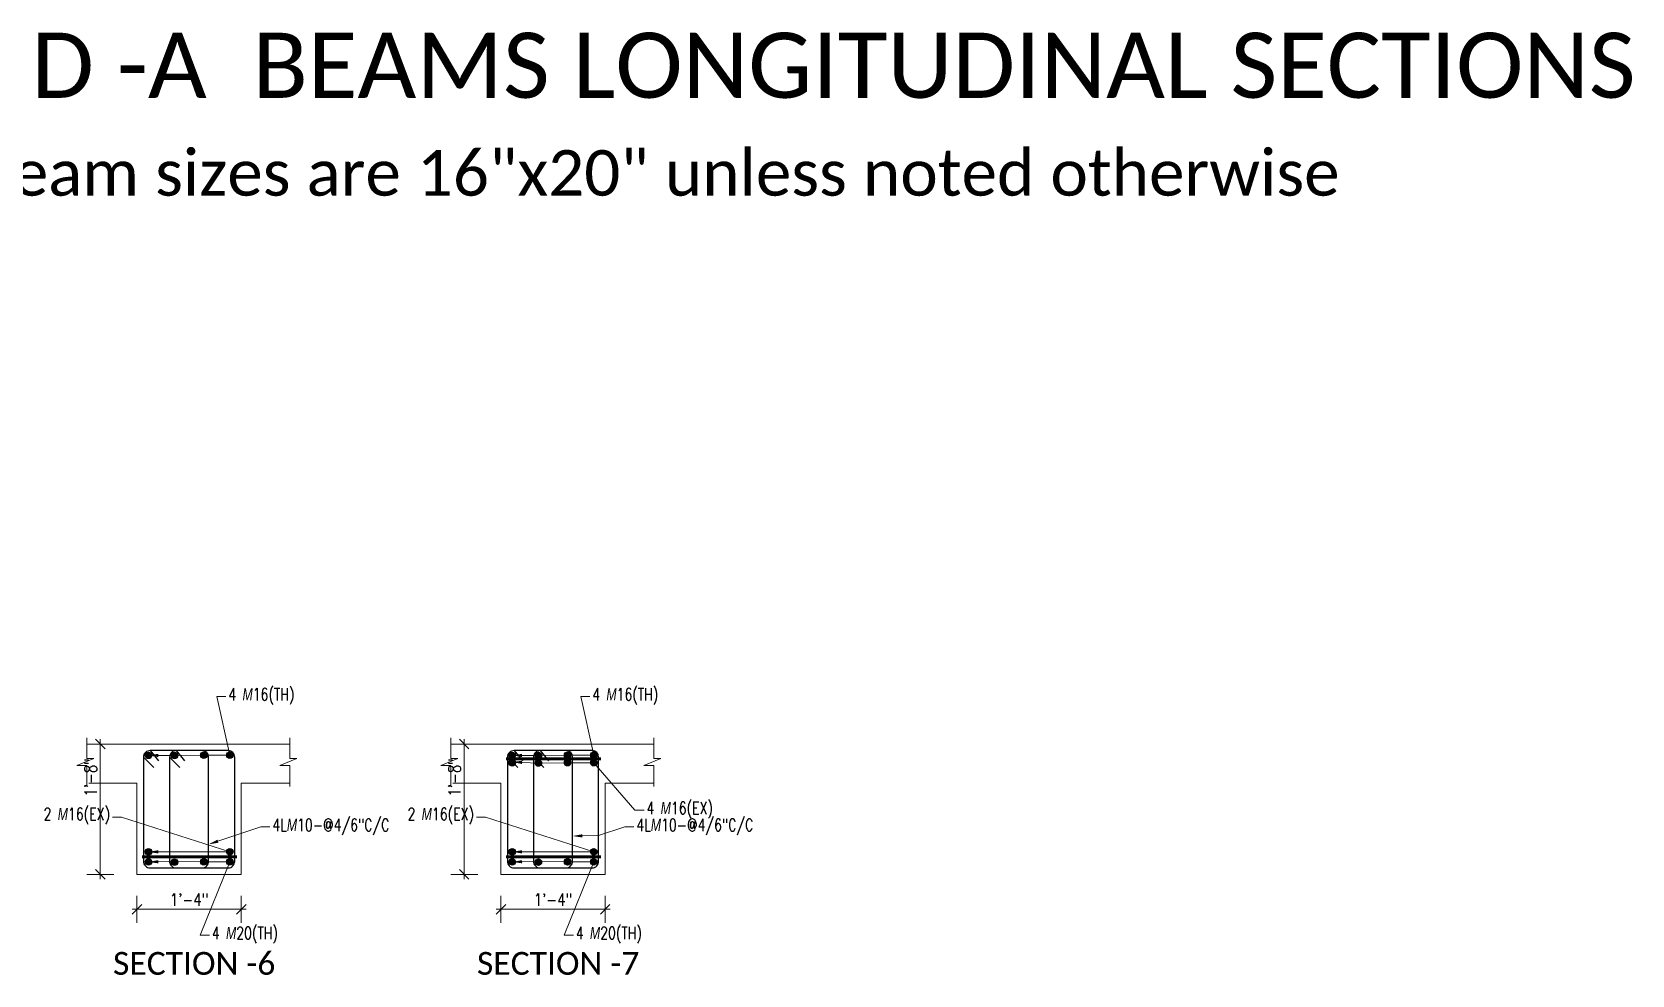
# Model space of a CAD drawing. Header units: inches. Extents: x 0 to 162649, y -36601 to -26324.
# Drawn here: x 155786.2 to 156031.8, y -36112.7 to -35967.9 of the extents above; entities that cross this region are included whole.
import ezdxf
from ezdxf import colors
from ezdxf.entities.mleader import LeaderData, LeaderLine
from ezdxf.math import Vec2, Vec3

# ---------------------------------------------------------------- set-up
doc = ezdxf.new("R2010")
doc.units = ezdxf.units.IN
doc.header["$MEASUREMENT"] = 0
for name, color, linetype, lineweight in [('Dim', 1, 'Continuous', 13), ('hatch', 252, 'Continuous', 0), ('OL_AR_Text', 140, 'Continuous', 5), ('Rein', 3, 'Continuous', 30), ('Stirrups', 191, 'Continuous', 25), ('TEXT', 7, 'Continuous', 9)]:
    doc.layers.add(name, color=color, linetype=linetype, lineweight=lineweight)
doc.styles.add('1-8 Annotative Text', font='calibri.ttf', dxfattribs={"height": 0.125})
doc.styles.add('DIM', font='simplex.shx', dxfattribs={"width": 0.75})
doc.styles.add('rmtext', font='romans.shx', dxfattribs={"width": 0.8})
doc.dimstyles.new('DIM-24', dxfattribs={"dimscale": 24, "dimtxt": 0.078125, "dimasz": 0.0625, "dimexe": 0.0625, "dimexo": 0.015625, "dimgap": 0.015625, "dimtad": 1, "dimdec": 1, "dimzin": 3, "dimdsep": 46, "dimlunit": 4, "dimtxsty": 'rmtext', "dimblk": 'OBLIQUE', "dimcen": 0.09375, "dimdle": 0.03125, "dimclrd": 1, "dimclre": 1, "dimclrt": 2, "dimadec": 0, "dimazin": 0, "dimtfac": 0.75, "dimtdec": 1, "dimtix": 1, "dimtmove": 0, "dimatfit": 3, "dimfxl": 0.0625, "dimfxlon": 1, "dimfrac": 1, "dimtolj": 1, "dimtzin": 0, "dimlwd": -1, "dimlwe": 5, "dimarcsym": 0})

# ---------------------------------------------------------------- blocks, each defined once
blk = doc.blocks.new('_Oblique')
for p, q in [((-0.49, -0.49), (0.49, 0.49)), ((0, -1.37), (0, 1.38))]:
    blk.add_line(p, q)
blk = doc.blocks.new('*D301')
at = {"layer": 'Defpoints', "color": 0, "transparency": 16777216}
for p in [(155802.34, -36097.25), (155818.34, -36097.25), (155818.34, -36102.61)]:
    blk.add_point(p, dxfattribs=at)
at = {"layer": 'Dim', "color": 1, "lineweight": 5, "transparency": 16777216}
for p, q in [((155802.34, -36101.11), (155802.34, -36104.11)), ((155818.34, -36101.11), (155818.34, -36104.11))]:
    blk.add_line(p, q, dxfattribs=at)
at = {"layer": 'Dim', "color": 1, "transparency": 16777216}
blk.add_line((155801.59, -36102.61), (155819.09, -36102.61), dxfattribs=at)
at = {"layer": 'Dim', "color": 1, "transparency": 16777216, "xscale": 1.5, "yscale": 1.5, "zscale": 1.5, "rotation": 180}
blk.add_blockref('_Oblique', (155802.34, -36102.61), dxfattribs=at)
at = {"layer": 'Dim', "color": 1, "transparency": 16777216, "xscale": 1.5, "yscale": 1.5, "zscale": 1.5}
blk.add_blockref('_Oblique', (155818.34, -36102.61), dxfattribs=at)
at = {"layer": 'Dim', "color": 2, "transparency": 16777216, "insert": (155810.34, -36101.12), "char_height": 1.875, "attachment_point": 5, "style": 'rmtext'}
blk.add_mtext('\\A1;1\'-4"', dxfattribs=at)
blk = doc.blocks.new('*D302')
at = {"layer": 'Defpoints', "color": 0, "transparency": 16777216}
for p in [(155796.71, -36077.25), (155802.34, -36077.25), (155802.34, -36097.25)]:
    blk.add_point(p, dxfattribs=at)
at = {"layer": 'Dim', "color": 1, "transparency": 16777216}
blk.add_line((155796.71, -36098), (155796.71, -36076.5), dxfattribs=at)
at = {"layer": 'Dim', "color": 1, "lineweight": 5, "transparency": 16777216}
for p, q in [((155798.21, -36077.25), (155795.21, -36077.25)), ((155798.21, -36097.25), (155795.21, -36097.25))]:
    blk.add_line(p, q, dxfattribs=at)
at = {"layer": 'Dim', "color": 1, "transparency": 16777216, "xscale": 1.5, "yscale": 1.5, "zscale": 1.5}
for p, rotation in [((155796.71, -36077.25), 90), ((155796.71, -36097.25), 270)]:
    blk.add_blockref('_Oblique', p, dxfattribs=dict(at, rotation=rotation))
at = {"layer": 'Dim', "color": 2, "transparency": 16777216, "insert": (155795.22, -36082.34), "char_height": 1.875, "attachment_point": 5, "rotation": 90, "style": 'rmtext'}
blk.add_mtext('\\A1;1\'-8"', dxfattribs=at)
blk = doc.blocks.new('*D303')
at = {"layer": 'Defpoints', "color": 0, "transparency": 16777216}
for p in [(155858.19, -36097.25), (155874.19, -36097.25), (155874.19, -36102.61)]:
    blk.add_point(p, dxfattribs=at)
at = {"layer": 'Dim', "color": 1, "lineweight": 5, "transparency": 16777216}
for p, q in [((155858.19, -36101.11), (155858.19, -36104.11)), ((155874.19, -36101.11), (155874.19, -36104.11))]:
    blk.add_line(p, q, dxfattribs=at)
at = {"layer": 'Dim', "color": 1, "transparency": 16777216}
blk.add_line((155857.44, -36102.61), (155874.94, -36102.61), dxfattribs=at)
at = {"layer": 'Dim', "color": 1, "transparency": 16777216, "xscale": 1.5, "yscale": 1.5, "zscale": 1.5, "rotation": 180}
blk.add_blockref('_Oblique', (155858.19, -36102.61), dxfattribs=at)
at = {"layer": 'Dim', "color": 1, "transparency": 16777216, "xscale": 1.5, "yscale": 1.5, "zscale": 1.5}
blk.add_blockref('_Oblique', (155874.19, -36102.61), dxfattribs=at)
at = {"layer": 'Dim', "color": 2, "transparency": 16777216, "insert": (155866.19, -36101.12), "char_height": 1.875, "attachment_point": 5, "style": 'rmtext'}
blk.add_mtext('\\A1;1\'-4"', dxfattribs=at)
blk = doc.blocks.new('*D304')
at = {"layer": 'Defpoints', "color": 0, "transparency": 16777216}
for p in [(155852.56, -36077.25), (155858.19, -36077.25), (155858.19, -36097.25)]:
    blk.add_point(p, dxfattribs=at)
at = {"layer": 'Dim', "color": 1, "transparency": 16777216}
blk.add_line((155852.56, -36098), (155852.56, -36076.5), dxfattribs=at)
at = {"layer": 'Dim', "color": 1, "lineweight": 5, "transparency": 16777216}
for p, q in [((155854.06, -36077.25), (155851.06, -36077.25)), ((155854.06, -36097.25), (155851.06, -36097.25))]:
    blk.add_line(p, q, dxfattribs=at)
at = {"layer": 'Dim', "color": 1, "transparency": 16777216, "xscale": 1.5, "yscale": 1.5, "zscale": 1.5}
for p, rotation in [((155852.56, -36077.25), 90), ((155852.56, -36097.25), 270)]:
    blk.add_blockref('_Oblique', p, dxfattribs=dict(at, rotation=rotation))
at = {"layer": 'Dim', "color": 2, "transparency": 16777216, "insert": (155851.07, -36082.34), "char_height": 1.875, "attachment_point": 5, "rotation": 90, "style": 'rmtext'}
blk.add_mtext('\\A1;1\'-8"', dxfattribs=at)

msp = doc.modelspace()

# ---------------------------------------------------------------- hatches: boundary and pattern name
at = {"layer": 'Rein'}
h = msp.add_hatch(color=256, dxfattribs=at)
h.dxf.hatch_style = 1
h.paths.add_polyline_path([(155804.6, -36078.98, 1), (155803.6, -36078.98, 1)])
h = msp.add_hatch(color=256, dxfattribs=at)
h.dxf.hatch_style = 1
h.paths.add_polyline_path([(155808.6, -36079.01, 1), (155807.6, -36079.01, 1)])
h = msp.add_hatch(color=256, dxfattribs=at)
h.dxf.hatch_style = 1
h.paths.add_polyline_path([(155813.09, -36078.96, 1), (155812.09, -36078.96, 1)])
h = msp.add_hatch(color=256, dxfattribs=at)
h.dxf.hatch_style = 1
h.paths.add_polyline_path([(155817.09, -36078.96, 1), (155816.09, -36078.96, 1)])
h = msp.add_hatch(color=256, dxfattribs=at)
h.dxf.hatch_style = 1
h.paths.add_polyline_path([(155860.44, -36078.98, 1), (155859.44, -36078.98, 1)])
h = msp.add_hatch(color=256, dxfattribs=at)
h.dxf.hatch_style = 1
h.paths.add_polyline_path([(155864.44, -36079.01, 1), (155863.44, -36079.01, 1)])
h = msp.add_hatch(color=256, dxfattribs=at)
h.dxf.hatch_style = 1
h.paths.add_polyline_path([(155868.93, -36078.96, 1), (155867.93, -36078.96, 1)])
h = msp.add_hatch(color=256, dxfattribs=at)
h.dxf.hatch_style = 1
h.paths.add_polyline_path([(155872.93, -36078.96, 1), (155871.93, -36078.96, 1)])
h = msp.add_hatch(color=256, dxfattribs=at)
h.dxf.hatch_style = 1
h.paths.add_polyline_path([(155860.44, -36080.13, 1), (155859.44, -36080.13, 1)])
h = msp.add_hatch(color=256, dxfattribs=at)
h.dxf.hatch_style = 1
h.paths.add_polyline_path([(155864.44, -36080.16, 1), (155863.44, -36080.16, 1)])
h = msp.add_hatch(color=256, dxfattribs=at)
h.dxf.hatch_style = 1
h.paths.add_polyline_path([(155868.93, -36080.11, 1), (155867.93, -36080.11, 1)])
h = msp.add_hatch(color=256, dxfattribs=at)
h.dxf.hatch_style = 1
h.paths.add_polyline_path([(155872.93, -36080.11, 1), (155871.93, -36080.11, 1)])
h = msp.add_hatch(color=256, dxfattribs=at)
h.dxf.hatch_style = 1
h.paths.add_polyline_path([(155804.6, -36093.79, 1), (155803.6, -36093.79, 1)])
h = msp.add_hatch(color=256, dxfattribs=at)
h.dxf.hatch_style = 1
h.paths.add_polyline_path([(155817.09, -36093.77, 1), (155816.09, -36093.77, 1)])
h = msp.add_hatch(color=256, dxfattribs=at)
h.dxf.hatch_style = 1
h.paths.add_polyline_path([(155860.44, -36093.79, 1), (155859.44, -36093.79, 1)])
h = msp.add_hatch(color=256, dxfattribs=at)
h.dxf.hatch_style = 1
h.paths.add_polyline_path([(155872.93, -36093.77, 1), (155871.93, -36093.77, 1)])
h = msp.add_hatch(color=256, dxfattribs=at)
h.dxf.hatch_style = 1
h.paths.add_polyline_path([(155804.6, -36095.34, 1), (155803.6, -36095.34, 1)])
h = msp.add_hatch(color=256, dxfattribs=at)
h.dxf.hatch_style = 1
h.paths.add_polyline_path([(155808.6, -36095.37, 1), (155807.6, -36095.37, 1)])
h = msp.add_hatch(color=256, dxfattribs=at)
h.dxf.hatch_style = 1
h.paths.add_polyline_path([(155813.09, -36095.31, 1), (155812.09, -36095.31, 1)])
h = msp.add_hatch(color=256, dxfattribs=at)
h.dxf.hatch_style = 1
h.paths.add_polyline_path([(155817.09, -36095.31, 1), (155816.09, -36095.31, 1)])
h = msp.add_hatch(color=256, dxfattribs=at)
h.dxf.hatch_style = 1
h.paths.add_polyline_path([(155860.44, -36095.34, 1), (155859.44, -36095.34, 1)])
h = msp.add_hatch(color=256, dxfattribs=at)
h.dxf.hatch_style = 1
h.paths.add_polyline_path([(155864.44, -36095.37, 1), (155863.44, -36095.37, 1)])
h = msp.add_hatch(color=256, dxfattribs=at)
h.dxf.hatch_style = 1
h.paths.add_polyline_path([(155868.93, -36095.31, 1), (155867.93, -36095.31, 1)])
h = msp.add_hatch(color=256, dxfattribs=at)
h.dxf.hatch_style = 1
h.paths.add_polyline_path([(155872.93, -36095.31, 1), (155871.93, -36095.31, 1)])

# ---------------------------------------------------------------- linework, layer by layer
at = {"layer": 'Dim', "lineweight": 60}
for p, q in [((155859.01, -36079.5), (155873.51, -36079.5)), ((155803.16, -36094.53), (155817.66, -36094.53)), ((155859.01, -36094.53), (155873.51, -36094.53))]:
    msp.add_line(p, q, dxfattribs=at)
at = {"layer": 'hatch'}
for p, q in [((155794.65, -36076.31), (155794.65, -36079.44)), ((155825.81, -36076.31), (155825.81, -36079.44)), ((155850.5, -36076.31), (155850.5, -36079.44)), ((155881.66, -36076.31), (155881.66, -36079.44)), ((155794.97, -36077.25), (155825.81, -36077.25)), ((155850.82, -36077.25), (155881.66, -36077.25)), ((155795.71, -36079.44), (155793.11, -36080.51)), ((155795.71, -36079.44), (155793.11, -36080.51)), ((155793.11, -36080.51), (155794.65, -36080.51)), ((155793.11, -36080.51), (155794.65, -36080.51)), ((155794.65, -36079.44), (155795.71, -36079.44)), ((155794.65, -36080.51), (155794.65, -36083.75)), ((155826.87, -36079.44), (155824.27, -36080.51)), ((155824.27, -36080.51), (155825.81, -36080.51)), ((155825.81, -36079.44), (155826.87, -36079.44)), ((155825.81, -36080.51), (155825.81, -36083.75)), ((155851.56, -36079.44), (155848.96, -36080.51)), ((155851.56, -36079.44), (155848.96, -36080.51)), ((155848.96, -36080.51), (155850.5, -36080.51)), ((155848.96, -36080.51), (155850.5, -36080.51)), ((155850.5, -36079.44), (155851.56, -36079.44)), ((155850.5, -36080.51), (155850.5, -36083.75)), ((155882.72, -36079.44), (155880.12, -36080.51)), ((155880.12, -36080.51), (155881.66, -36080.51)), ((155881.66, -36079.44), (155882.72, -36079.44)), ((155881.66, -36080.51), (155881.66, -36083.75)), ((155794.97, -36083.25), (155802.34, -36083.25)), ((155802.34, -36083.25), (155802.34, -36097.25)), ((155818.34, -36083.25), (155818.34, -36097.25)), ((155818.34, -36083.25), (155825.81, -36083.25)), ((155850.82, -36083.25), (155858.19, -36083.25)), ((155858.19, -36083.25), (155858.19, -36097.25)), ((155874.19, -36083.25), (155874.19, -36097.25)), ((155874.19, -36083.25), (155881.66, -36083.25)), ((155802.34, -36097.25), (155818.34, -36097.25)), ((155858.19, -36097.25), (155874.19, -36097.25))]:
    msp.add_line(p, q, dxfattribs=at)
at = {"layer": 'Rein'}
for centre in [(155804.1, -36078.98), (155808.1, -36079.01), (155812.59, -36078.96), (155816.59, -36078.96), (155859.94, -36078.98), (155863.94, -36079.01), (155868.43, -36078.96), (155872.43, -36078.96), (155859.94, -36080.13), (155863.94, -36080.16), (155868.43, -36080.11), (155872.43, -36080.11), (155804.1, -36093.79), (155816.59, -36093.77), (155859.94, -36093.79), (155872.43, -36093.77), (155804.1, -36095.34), (155808.1, -36095.37), (155812.59, -36095.31), (155816.59, -36095.31), (155859.94, -36095.34), (155863.94, -36095.37), (155868.43, -36095.31), (155872.43, -36095.31)]:
    msp.add_circle(centre, 0.5, dxfattribs=at)
at = {"layer": 'Stirrups', "lineweight": 30}
for p, q in [((155804.38, -36078.25), (155805.64, -36079.83)), ((155808.38, -36078.25), (155809.64, -36079.83)), ((155860.23, -36078.25), (155861.49, -36079.83)), ((155864.23, -36078.25), (155865.49, -36079.83)), ((155803.34, -36079.25), (155804.92, -36080.82)), ((155807.34, -36079.25), (155808.92, -36080.82)), ((155859.19, -36079.25), (155860.77, -36080.82)), ((155863.19, -36079.25), (155864.77, -36080.82))]:
    msp.add_line(p, q, dxfattribs=at)
for points in [[(155804.34, -36096.25), (155816.34, -36096.25, 0.414214), (155817.34, -36095.25), (155817.34, -36079.25, 0.404381), (155816.38, -36078.25), (155804.38, -36078.25, 0.424115), (155803.34, -36079.25), (155803.34, -36095.25, 0.414214)], [(155808.34, -36096.25), (155812.34, -36096.25, 0.414214), (155813.34, -36095.25), (155813.34, -36079.25, 0.404381), (155812.38, -36078.25), (155808.38, -36078.25, 0.424115), (155807.34, -36079.25), (155807.34, -36095.25, 0.414214)], [(155860.19, -36096.25), (155872.19, -36096.25, 0.414214), (155873.19, -36095.25), (155873.19, -36079.25, 0.404381), (155872.23, -36078.25), (155860.23, -36078.25, 0.424115), (155859.19, -36079.25), (155859.19, -36095.25, 0.414214)], [(155864.19, -36096.25), (155868.19, -36096.25, 0.414214), (155869.19, -36095.25), (155869.19, -36079.25, 0.404381), (155868.23, -36078.25), (155864.23, -36078.25, 0.424115), (155863.19, -36079.25), (155863.19, -36095.25, 0.414214)]]:
    msp.add_lwpolyline(points, format="xyb", close=True, dxfattribs=at)

# ---------------------------------------------------------------- texts
at = {"layer": 'OL_AR_Text', "attachment_point": 1, "style": '1-8 Annotative Text'}
for s, insert, char_height, width in [('GRID -A  BEAMS LONGITUDINAL SECTIONS', (155763.92, -35968.05), 10, 7.638413e-317), ('SECTION -6', (155798.67, -36109.16), 3.5, 2.6734445e-317), ('SECTION -7', (155854.52, -36109.16), 3.5, 2.6734445e-317)]:
    msp.add_mtext(s, dxfattribs=dict(at, insert=insert, char_height=char_height, width=width))
at = {"layer": 'OL_AR_Text', "insert": (155763.57, -35986.07), "char_height": 7, "attachment_point": 1, "style": '1-8 Annotative Text'}
msp.add_mtext('All Beam sizes are 16"x20" unless noted otherwise', dxfattribs=at)

# ---------------------------------------------------------------- dimensions: what is measured, and where the dimension line sits
at = {"layer": 'Dim'}
for base, p1, p2, picture, middle in [((155796.71, -36077.25), (155802.34, -36097.25), (155802.34, -36077.25), '*D302', (155796.71, -36082.34)), ((155852.56, -36077.25), (155858.19, -36097.25), (155858.19, -36077.25), '*D304', (155852.56, -36082.34))]:
    dim = msp.add_linear_dim(base=base, p1=p1, p2=p2, angle=90, dimstyle='DIM-24', dxfattribs=at)
    dim.commit()
    dim.dimension.update_dxf_attribs({"geometry": picture, "text_midpoint": middle, "dimtype": 160})
for base, p1, p2, picture, middle in [((155818.34, -36102.61), (155802.34, -36097.25), (155818.34, -36097.25), '*D301', (155810.34, -36101.12)), ((155874.19, -36102.61), (155858.19, -36097.25), (155874.19, -36097.25), '*D303', (155866.19, -36101.12))]:
    dim = msp.add_linear_dim(base=base, p1=p1, p2=p2, dimstyle='DIM-24', dxfattribs=at)
    dim.commit()
    dim.dimension.update_dxf_attribs({"geometry": picture, "text_midpoint": middle})

# ---------------------------------------------------------------- leaders
at = {"layer": 'TEXT'}
ml = msp.add_multileader_mtext('Standard', dxfattribs=at)
ml.set_content('4 {\\Fgothici|c0;M}16(TH) ', color=256, style='DIM')
ml.set_leader_properties(color=1, linetype='ByLayer', lineweight=9)
ml.build(insert=Vec2(0, 0))
ml.multileader.update_dxf_attribs({"text_right_attachment_type": 2, "dogleg_length": 0.25, "arrow_head_size": 1.5, "scale": 32})
ctx = ml.context
ctx.base_point, ctx.scale, ctx.char_height, ctx.arrow_head_size, ctx.landing_gap_size, ctx.plane_origin = Vec3(155815.99, -36069.92), 32, 1.875, 1.5, 0.375, Vec3(155827.09, -36078.01)
ctx.right_attachment = 2
notes = []
notes.append((ctx, [(0, (1, 1, 0), (155814.59, -36069.92), (1, 0), 1.4, [(3, [(155804.1, -36078.98), (155808.1, -36079.01), (155812.59, -36078.96), (155816.59, -36078.96)], 0, [])])]))
ctx.mtext.insert, ctx.mtext.flow_direction = Vec3(155816.37, -36068.67), 5
ml = msp.add_multileader_mtext('Standard', dxfattribs=at)
ml.set_content('4 {\\Fgothici|c0;M}16(TH) ', color=256, style='DIM')
ml.set_leader_properties(color=1, linetype='ByLayer', lineweight=9)
ml.build(insert=Vec2(0, 0))
ml.multileader.update_dxf_attribs({"text_right_attachment_type": 2, "dogleg_length": 0.25, "arrow_head_size": 1.5, "scale": 32})
ctx = ml.context
ctx.base_point, ctx.scale, ctx.char_height, ctx.arrow_head_size, ctx.landing_gap_size, ctx.plane_origin = Vec3(155871.84, -36069.92), 32, 1.875, 1.5, 0.375, Vec3(155882.94, -36078.01)
ctx.right_attachment = 2
notes.append((ctx, [(0, (1, 1, 0), (155870.44, -36069.92), (1, 0), 1.4, [(3, [(155859.94, -36078.98), (155863.94, -36079.01), (155868.43, -36078.96), (155872.43, -36078.96)], 0, [])])]))
ctx.mtext.insert, ctx.mtext.flow_direction = Vec3(155872.21, -36068.67), 5
ml = msp.add_multileader_mtext('Standard', dxfattribs=at)
ml.set_content('4 {\\Fgothici|c0;M}16(EX) ', color=256, style='DIM')
ml.set_leader_properties(color=1, linetype='ByLayer', lineweight=9)
ml.build(insert=Vec2(0, 0))
ml.multileader.update_dxf_attribs({"text_right_attachment_type": 2, "dogleg_length": 0.25, "arrow_head_size": 1.5, "scale": 32})
ctx = ml.context
ctx.base_point, ctx.scale, ctx.char_height, ctx.arrow_head_size, ctx.landing_gap_size, ctx.plane_origin = Vec3(155880.17, -36087.38), 32, 1.875, 1.5, 0.375, Vec3(155880.98, -36085.33)
ctx.right_attachment = 2
notes.append((ctx, [(0, (1, 1, 0), (155878.76, -36087.38), (1, 0), 1.4, [(3, [(155859.94, -36080), (155863.94, -36080.16), (155868.43, -36080.11), (155872.43, -36080.11)], 0, [])])]))
ctx.mtext.insert, ctx.mtext.flow_direction = Vec3(155880.54, -36086.13), 5
ml = msp.add_multileader_mtext('Standard', dxfattribs=at)
ml.set_content('2 {\\Fgothici|c0;M}16(EX) ', color=256, style='DIM')
ml.set_leader_properties(color=1, linetype='ByLayer', lineweight=9)
ml.build(insert=Vec2(0, 0))
ml.multileader.update_dxf_attribs({"text_right_attachment_type": 2, "dogleg_length": 0.25, "arrow_head_size": 1.5, "scale": 32})
ctx = ml.context
ctx.base_point, ctx.scale, ctx.char_height, ctx.arrow_head_size, ctx.landing_gap_size, ctx.plane_origin = Vec3(155787.05, -36088.29), 32, 1.875, 1.5, 0.375, Vec3(155827.09, -36094.37)
ctx.right_attachment, ctx.text_align_type = 2, 2
notes.append((ctx, [(1, (1, 1, 0), (155799.98, -36088.47), (-1, 0), 1.4, [(2, [(155804.1, -36093.79), (155816.59, -36093.77)], 0, [])])]))
ctx.mtext.insert, ctx.mtext.alignment, ctx.mtext.flow_direction = Vec3(155798.2, -36087.04), 3, 5
ml = msp.add_multileader_mtext('Standard', dxfattribs=at)
ml.set_content('4L{\\Fgothici|c0;M}10-@4/6"C/C ', color=256, style='DIM')
ml.set_leader_properties(color=1, linetype='ByLayer', lineweight=9)
ml.build(insert=Vec2(0, 0))
ml.multileader.update_dxf_attribs({"text_right_attachment_type": 2, "dogleg_length": 0.25, "arrow_head_size": 1.5, "scale": 32})
ctx = ml.context
ctx.base_point, ctx.scale, ctx.char_height, ctx.arrow_head_size, ctx.landing_gap_size, ctx.plane_origin = Vec3(155822.75, -36089.97), 32, 1.875, 1.5, 0.375, Vec3(155833.28, -36099.72)
ctx.right_attachment = 2
notes.append((ctx, [(0, (1, 1, 0), (155821.34, -36089.97), (1, 0), 1.4, [(1, [(155813.34, -36092.63), (155817.34, -36091.3)], 0, [])])]))
ctx.mtext.insert, ctx.mtext.flow_direction = Vec3(155823.12, -36088.72), 5
ml = msp.add_multileader_mtext('Standard', dxfattribs=at)
ml.set_content('2 {\\Fgothici|c0;M}16(EX) ', color=256, style='DIM')
ml.set_leader_properties(color=1, linetype='ByLayer', lineweight=9)
ml.build(insert=Vec2(0, 0))
ml.multileader.update_dxf_attribs({"text_right_attachment_type": 2, "dogleg_length": 0.25, "arrow_head_size": 1.5, "scale": 32})
ctx = ml.context
ctx.base_point, ctx.scale, ctx.char_height, ctx.arrow_head_size, ctx.landing_gap_size, ctx.plane_origin = Vec3(155842.9, -36088.29), 32, 1.875, 1.5, 0.375, Vec3(155882.94, -36094.37)
ctx.right_attachment, ctx.text_align_type = 2, 2
notes.append((ctx, [(1, (1, 1, 0), (155855.83, -36088.47), (-1, 0), 1.4, [(2, [(155859.94, -36093.79), (155872.43, -36093.77)], 0, [])])]))
ctx.mtext.insert, ctx.mtext.alignment, ctx.mtext.flow_direction = Vec3(155854.05, -36087.04), 3, 5
ml = msp.add_multileader_mtext('Standard', dxfattribs=at)
ml.set_content('4L{\\Fgothici|c0;M}10-@4/6"C/C ', color=256, style='DIM')
ml.set_leader_properties(color=1, linetype='ByLayer', lineweight=9)
ml.build(insert=Vec2(0, 0))
ml.multileader.update_dxf_attribs({"text_right_attachment_type": 2, "dogleg_length": 0.25, "arrow_head_size": 1.5, "scale": 32})
ctx = ml.context
ctx.base_point, ctx.scale, ctx.char_height, ctx.arrow_head_size, ctx.landing_gap_size, ctx.plane_origin = Vec3(155878.6, -36089.97), 32, 1.875, 1.5, 0.375, Vec3(155889.13, -36099.72)
ctx.right_attachment = 2
notes.append((ctx, [(0, (1, 1, 0), (155877.19, -36089.97), (1, 0), 1.4, [(1, [(155869.19, -36091.36), (155873.19, -36091.3)], 0, [])])]))
ctx.mtext.insert, ctx.mtext.flow_direction = Vec3(155878.97, -36088.72), 5
ml = msp.add_multileader_mtext('Standard', dxfattribs=at)
ml.set_content('4 {\\Fgothici|c0;M}20(TH) ', color=256, style='DIM')
ml.set_leader_properties(color=1, linetype='ByLayer', lineweight=9)
ml.build(insert=Vec2(0, 0))
ml.multileader.update_dxf_attribs({"text_right_attachment_type": 2, "dogleg_length": 0.25, "arrow_head_size": 1.5, "scale": 32})
ctx = ml.context
ctx.base_point, ctx.scale, ctx.char_height, ctx.arrow_head_size, ctx.landing_gap_size, ctx.plane_origin = Vec3(155813.47, -36106.56), 32, 1.875, 1.5, 0.375, Vec3(155825.13, -36104.52)
ctx.right_attachment = 2
notes.append((ctx, [(0, (1, 1, 0), (155812.06, -36106.56), (1, 0), 1.4, [(3, [(155804.1, -36095.34), (155808.34, -36095.25), (155812.59, -36095.31), (155816.59, -36095.31)], 0, [])])]))
ctx.mtext.insert, ctx.mtext.flow_direction = Vec3(155813.84, -36105.31), 5
ml = msp.add_multileader_mtext('Standard', dxfattribs=at)
ml.set_content('4 {\\Fgothici|c0;M}20(TH) ', color=256, style='DIM')
ml.set_leader_properties(color=1, linetype='ByLayer', lineweight=9)
ml.build(insert=Vec2(0, 0))
ml.multileader.update_dxf_attribs({"text_right_attachment_type": 2, "dogleg_length": 0.25, "arrow_head_size": 1.5, "scale": 32})
ctx = ml.context
ctx.base_point, ctx.scale, ctx.char_height, ctx.arrow_head_size, ctx.landing_gap_size, ctx.plane_origin = Vec3(155869.32, -36106.56), 32, 1.875, 1.5, 0.375, Vec3(155880.98, -36104.52)
ctx.right_attachment = 2
notes.append((ctx, [(0, (1, 1, 0), (155867.91, -36106.56), (1, 0), 1.4, [(3, [(155859.94, -36095.34), (155864.19, -36095.25), (155868.43, -36095.31), (155872.43, -36095.31)], 0, [])])]))
ctx.mtext.insert, ctx.mtext.flow_direction = Vec3(155869.69, -36105.31), 5
for ctx, leaders in notes:
    for number, flags, end, landing, length, lines in leaders:
        leader = LeaderData()
        leader.index, (leader.has_last_leader_line, leader.has_dogleg_vector, leader.attachment_direction) = number, flags
        leader.last_leader_point, leader.dogleg_vector, leader.dogleg_length = Vec3(end), Vec3(landing), length
        for number, points, colour, breaks in lines:
            line = LeaderLine()
            line.index, line.vertices, line.color, line.breaks = number, Vec3.list(points), colors.encode_raw_color(colour), breaks
            leader.lines.append(line)
        ctx.leaders.append(leader)

doc.saveas('drawing.dxf')
